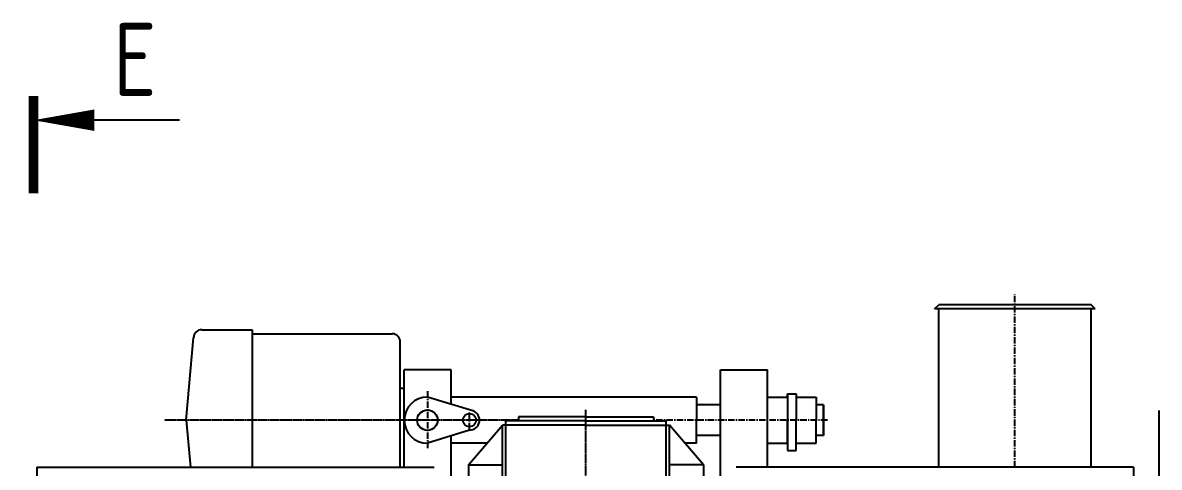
# Model space of a CAD drawing. Header units: millimetres. Extents: x -25976 to -4798, y -663 to 15440.
# Drawn here: x -15173 to -13771, y 14838 to 15386 of the extents above; entities that cross this region are included whole.
import ezdxf

# ---------------------------------------------------------------- set-up
doc = ezdxf.new("R2010")
doc.units = ezdxf.units.MM
doc.header["$LTSCALE"] = 0.25
doc.linetypes.add('CENTER', pattern=[50.8, 31.75, -6.35, 6.35, -6.35])
for name, color, linetype in [('Cen', 5, 'CENTER'), ('Cont', 6, 'Continuous'), ('Dim', 7, 'Continuous'), ('Text', 3, 'Continuous'), ('Textb', 6, 'Continuous')]:
    doc.layers.add(name, color=color, linetype=linetype)
doc.styles.add('Style1', font='romans.shx', dxfattribs={"width": 0.8})

# ---------------------------------------------------------------- blocks, each defined once
blk = doc.blocks.new('RAZREZ03')
at = {"layer": 'Text', "const_width": 0.8}
blk.add_lwpolyline([(0, 1.997), (0, -6.003)], dxfattribs=at)
at = {"layer": 'Text'}
blk.add_lwpolyline([(0, 0, 0, 1.76, 0), (5, 0, 1.76, 1.76, 0)], format="xyseb", dxfattribs=at)
blk.add_lwpolyline([(12, 0), (5, 0)], dxfattribs=at)
at = {"layer": 'Textb', "style": 'Style1', "width": 0.8}
blk.add_attdef('A', (6.5, 2), '', height=6, dxfattribs=at)

msp = doc.modelspace()

# ---------------------------------------------------------------- linework, layer by layer
at = {"layer": 'Cen'}
for p, q in [((-13949.27152, 14838.0105), (-13949.27152, 15051.28932)), ((-14673.83569, 14931.70839), (-14673.83569, 14861.36601)), ((-14621.88592, 14884.9855), (-14621.88592, 14907.0355)), ((-14180.61707, 14896.0105), (-14394.85162, 14896.0105))]:
    msp.add_line(p, q, dxfattribs=at)
at = {"layer": 'Cen', "ltscale": 0.2}
for p, q in [((-14478.27152, 14312.27892), (-14478.27152, 14909.07277)), ((-14561.69142, 14896.0105), (-14998.58985, 14896.0105))]:
    msp.add_line(p, q, dxfattribs=at)
at = {"layer": 'Cont'}
for p, q in [((-14048.27152, 15033.0105), (-14043.27152, 15038.0105)), ((-13850.27152, 15033.0105), (-14048.27152, 15033.0105)), ((-13855.27152, 15038.0105), (-14043.27152, 15038.0105)), ((-14043.27152, 14838.0105), (-14043.27152, 15033.0105)), ((-13850.27152, 15033.0105), (-13855.27152, 15038.0105)), ((-13855.27152, 14838.0105), (-13855.27152, 15033.0105)), ((-14952.18899, 15007.5105), (-14890.0113, 15007.5105)), ((-14890.0113, 15007.5105), (-14890.0113, 14838.0105)), ((-14890.0113, 15002.5105), (-14717.33569, 15002.5105)), ((-14971.33592, 14896.0105), (-14962.18898, 14997.52709)), ((-14707.33569, 14838.0105), (-14707.33569, 14992.5105)), ((-14702.33569, 14838.0105), (-14702.33569, 14958.2369)), ((-14644.45264, 14958.2369), (-14702.33569, 14958.2369)), ((-14644.45264, 14915.64114), (-14644.45264, 14958.2369)), ((-14644.45264, 14924.5105), (-14644.45264, 14958.2369)), ((-14312.21919, 14958.2369), (-14254.33614, 14958.2369)), ((-14312.21919, 14728.83813), (-14312.21919, 14958.2369)), ((-14254.33614, 14838.0105), (-14254.33614, 14958.2369)), ((-14702.33569, 14935.2369), (-14707.33569, 14935.2369)), ((-14229.58614, 14928.4855), (-14219.23614, 14928.4855)), ((-14229.58614, 14924.2105), (-14229.58614, 14928.4855)), ((-14229.58614, 14928.4855), (-14229.58614, 14858.7355)), ((-14219.23614, 14928.4855), (-14219.23614, 14896.0105)), ((-14617.68248, 14907.5605), (-14673.83569, 14924.5105)), ((-14342.13592, 14924.5105), (-14644.45264, 14924.5105)), ((-14342.13592, 14924.5105), (-14342.13592, 14896.0105)), ((-14312.21919, 14914.7605), (-14342.13592, 14914.7605)), ((-14312.21919, 14896.0105), (-14312.21919, 14915.8105)), ((-14254.33614, 14924.2105), (-14229.58614, 14924.2105)), ((-14229.58614, 14924.2105), (-14229.58614, 14896.0105)), ((-14219.23614, 14924.2105), (-14194.48614, 14924.2105)), ((-14194.48614, 14924.2105), (-14194.48614, 14896.0105)), ((-14185.33592, 14914.7605), (-14194.48614, 14914.7605)), ((-14185.33592, 14877.2605), (-14185.33592, 14914.7605)), ((-14185.33592, 14914.7605), (-14185.33592, 14877.2605)), ((-14478.27152, 14900.0105), (-14561.69142, 14900.0105)), ((-14561.69142, 14900.0105), (-14561.69142, 14895.0105)), ((-14478.27152, 14900.0105), (-14394.85162, 14900.0105)), ((-14394.85162, 14900.0105), (-14394.85162, 14895.0105)), ((-13771.27152, 13918.0105), (-13771.27152, 14908.0105)), ((-14971.33592, 14896.0105), (-14966.10995, 14838.0105)), ((-14623.27152, 14840.78444), (-14581.15692, 14890.0105)), ((-14581.15692, 14678.0105), (-14581.15692, 14890.0105)), ((-14478.27152, 14890.0105), (-14581.15692, 14890.0105)), ((-14577.15692, 14678.0105), (-14577.15692, 14895.0105)), ((-14478.27152, 14895.0105), (-14577.15692, 14895.0105)), ((-14478.27152, 14895.0105), (-14379.38613, 14895.0105)), ((-14478.27152, 14890.0105), (-14375.38613, 14890.0105)), ((-14379.38613, 14678.0105), (-14379.38613, 14895.0105)), ((-14375.38613, 14678.0105), (-14375.38613, 14890.0105)), ((-14333.27152, 14840.78444), (-14375.38613, 14890.0105)), ((-14342.13592, 14867.5105), (-14342.13592, 14896.0105)), ((-14229.58614, 14867.8105), (-14229.58614, 14896.0105)), ((-14219.23614, 14858.7355), (-14219.23614, 14896.0105)), ((-14194.48614, 14867.8105), (-14194.48614, 14896.0105)), ((-14621.88592, 14883.7105), (-14673.83569, 14867.5105)), ((-14644.45264, 14728.89818), (-14644.45264, 14876.6733)), ((-14312.21919, 14877.2605), (-14342.13592, 14877.2605)), ((-14185.33592, 14877.2605), (-14194.48614, 14877.2605)), ((-14600.40645, 14867.5105), (-14644.45264, 14867.5105)), ((-14342.13592, 14867.5105), (-14356.13659, 14867.5105)), ((-14254.33614, 14867.8105), (-14229.58614, 14867.8105)), ((-14229.58614, 14867.8105), (-14229.58614, 14858.7355)), ((-14229.58614, 14858.7355), (-14219.23614, 14858.7355)), ((-14219.23614, 14867.8105), (-14194.48614, 14867.8105)), ((-15155.51173, 14838.0105), (-14665.32715, 14838.0105)), ((-15155.51173, 14838.0105), (-15155.51173, 14698.0105)), ((-14623.27152, 14840.78444), (-14623.27152, 14487.59904)), ((-14623.27152, 14840.78444), (-14581.15692, 14840.78444)), ((-14333.27152, 14840.78444), (-14375.38613, 14840.78444)), ((-14333.27152, 14840.78444), (-14333.27152, 14487.59904)), ((-13803.21589, 14838.0105), (-14293.21589, 14838.0105)), ((-13803.21589, 14838.0105), (-13803.21589, 14698.0105))]:
    msp.add_line(p, q, dxfattribs=at)
for centre, radius in [((-14673.83569, 14896.0105), 12.6), ((-14621.88592, 14896.0105), 8.1)]:
    msp.add_circle(centre, radius, dxfattribs=at)
for centre, radius, start, end in [((-14952.18899, 14997.5105), 10, 90, 179.904936), ((-14717.33569, 14992.5105), 10, 0, 90), ((-14673.83569, 14896.0105), 28.5, 90, 270), ((-14621.89458, 14896.00744), 12.29695, 270.04035229, 69.96877552)]:
    msp.add_arc(centre, radius, start, end, dxfattribs=at)

# ---------------------------------------------------------------- block references
at = {"layer": 'Dim', "xscale": 15, "yscale": 15, "zscale": 15}
msp.add_blockref('RAZREZ03', (-15159.71317, 15265.60499), dxfattribs=at).add_auto_attribs({'A': 'Е'})

doc.saveas('drawing.dxf')
